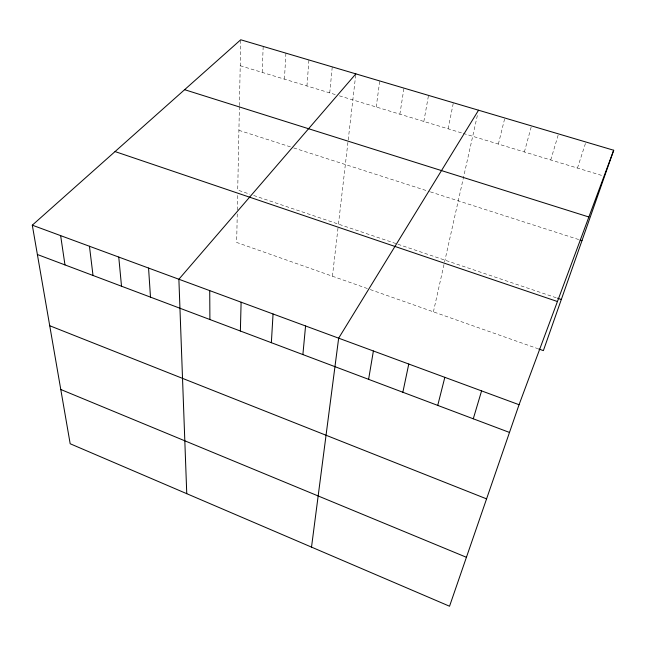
<?xml version="1.0" encoding="UTF-8"?>
<svg xmlns="http://www.w3.org/2000/svg" width="646" height="646" viewBox="0 0 646 646"><rect width="100%" height="100%" fill="white"/><g stroke="black" fill="none" stroke-linecap="round" stroke-linejoin="round"><path stroke-width="0.48" stroke-dasharray="3.23 2.42" d="M237.244 213.923L236.67 242.444L369.318 289.23M237.324 210.047L237.623 195.092M239.391 106.638L237.72 190.077L249.921 194.204M239.416 105.653L240.732 39.769M262.187 72.4L263.188 46.423M284.434 79.151L285.92 53.158M306.955 85.983L308.933 59.973M329.751 92.903L332.246 66.877M332.432 276.222L338.221 226.132M338.456 224.138L355.849 73.87M376.206 107.002L379.759 80.952M399.874 114.181L403.976 88.122M423.841 121.456L428.508 95.39M448.122 128.82L453.363 102.754M433.409 311.84L444.343 262.97M444.553 262.034L477.459 115.045M498.373 144.074L504.833 118M524.382 151.963L531.488 125.897M550.747 159.966L558.515 133.9M577.467 168.073L585.914 142.015M240.215 65.731L335.524 94.655M339.368 95.818L462.302 133.124M463.247 133.415L603.622 176.011M238.915 130.322L292.783 147.635M293.712 147.934L429.42 191.563M430.373 191.87L579.163 239.698M253.676 195.472L397.015 243.938M397.936 244.253L556.553 297.879M370.263 289.57L537.747 348.638"/><path stroke-width="0.97" d="M240.369 331.01L241.111 302.199M271.36 342.695L273.056 313.98M302.885 354.573L305.566 325.972M311.517 547.114L338.657 338.173L478.541 110.216M368.6 379.339L373.388 350.98M402.854 392.251L408.773 364.037M437.738 405.397L444.828 377.337M473.276 418.794L481.585 390.887M613.7 150.252L519.053 404.711L449.543 606.231L70.18 443.754L32.3 225.179L240.732 39.769L613.7 150.252L543.375 350.625L538.683 348.969M355.849 73.87L178.885 279.242L186.759 493.681M184.619 89.689L588.869 216.999M580.108 239.997L581.989 240.603M557.506 298.202L561.317 299.494M115.053 151.568L557.433 301.52M32.3 225.179L519.053 404.711M37.379 254.508L509.484 432.44M49.726 325.729L486.575 498.873M60.772 389.49L466.428 557.288M60.643 235.629L64.971 264.908M89.455 246.263L93.016 275.471M118.759 257.068L121.513 286.218M148.564 268.058L150.486 297.136M209.724 290.619L209.902 319.528"/></g></svg>
